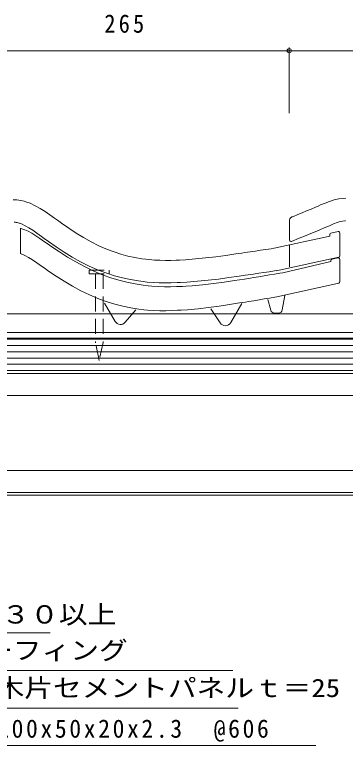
# Model space of a CAD drawing. Units: millimetres, scale not verified. Extents: x -478 to 499, y -286 to 299.
# Drawn here: x -131 to 134, y -286 to 299 of the extents above; entities that cross this region are included whole.
import ezdxf
from ezdxf.enums import TextEntityAlignment as Align

# ---------------------------------------------------------------- set-up
doc = ezdxf.new("R2010")
doc.units = ezdxf.units.MM
doc.header["$LTSCALE"] = 10
doc.linetypes.add('DASHED1', pattern=[1.8, 1.2, -0.6])
doc.linetypes.add('DASHED3', pattern=[4, 3, -1])
for name, color, linetype, lineweight in [('0-0_LAYER001', 4, 'Continuous', 18), ('0-1_LAYER003', 7, 'Continuous', 18), ('0-2_LAYER004', 2, 'Continuous', 18), ('0-3_LAYER007', 2, 'Continuous', 18)]:
    doc.layers.add(name, color=color, linetype=linetype, lineweight=lineweight)
doc.styles.add('ＭＳ ゴシック', font='')
doc.styles.get('ＭＳ ゴシック').set_extended_font_data('MS Gothic')

msp = doc.modelspace()

# ---------------------------------------------------------------- linework, layer by layer
at = {"layer": '0-0_LAYER001', "color": 2}
for p, q in [((-176.33, 270.55), (88.67, 270.55)), ((88.67, 273.05), (88.67, 220.55)), ((88.67, 270.55), (393.67, 270.55)), ((-478.18, 14.32), (342.04, 14.32)), ((287.04, 12.02), (-478.18, 12.02)), ((287.04, -83.38), (-478.18, -83.38)), ((-478.18, -85.68), (287.04, -85.68)), ((-307.75, -195.99), (-102.93, -195.99)), ((-299.12, -226.09), (43.64, -226.09)), ((-289.58, -256.18), (47.74, -256.18))]:
    msp.add_line(p, q, dxfattribs=at)
at = {"layer": '0-0_LAYER001'}
for p, q in [((89.02, 118.66), (89.02, 135.3)), ((90.79, 137.34), (91.21, 137.51)), ((-126.85, 128.21), (-126.81, 128.2)), ((-126.81, 128.2), (-126.23, 128.08)), ((-126.49, 128.11), (-126.66, 107.94)), ((-126.23, 128.08), (-125.57, 127.92)), ((-125.57, 127.92), (-124.78, 127.69)), ((-124.78, 127.69), (-124.6, 127.63)), ((-124.6, 127.63), (-123.14, 127.1)), ((-123.14, 127.1), (-120.31, 125.83)), ((-120.31, 125.83), (-117.44, 124.28)), ((-117.44, 124.28), (-114.32, 122.35)), ((121.14, 123.43), (121.14, 121.98)), ((127.93, 125.66), (121.93, 124.41)), ((129.14, 124.68), (129.14, 106.1)), ((-114.32, 122.35), (-110.95, 120.08)), ((-110.95, 120.08), (-107.33, 117.54)), ((-107.33, 117.54), (-105.1, 115.97)), ((76.68, 112.33), (121.14, 121.98)), ((90.4, 117.73), (96.73, 120.32)), ((-105.1, 115.97), (-101.56, 113.51)), ((-101.56, 113.51), (-95.37, 109.35)), ((88.96, 97.44), (88.96, 114.64)), ((-126.82, 108.07), (-126.07, 107.79)), ((-126.07, 107.79), (-123.1, 106.47)), ((-123.1, 106.47), (-120.12, 104.85)), ((-95.37, 109.35), (-88.96, 105.26)), ((-120.12, 104.85), (-116.92, 102.87)), ((-116.92, 102.87), (-113.51, 100.57)), ((-113.51, 100.57), (-109.86, 98.02)), ((-88.96, 105.26), (-82.33, 101.33)), ((-82.33, 101.33), (-75.43, 97.6)), ((128.35, 105.12), (78.22, 94.24)), ((83.43, 92.49), (122.1, 101.54)), ((122.1, 102.5), (122.1, 101.54)), ((127.92, 104.61), (122.88, 103.48)), ((129.14, 85.36), (129.14, 103.64)), ((-109.86, 98.02), (-107.63, 96.45)), ((-107.63, 96.45), (-104.11, 94)), ((-104.11, 94), (-97.96, 89.86)), ((-75.43, 97.6), (-68.36, 94.18)), ((-68.36, 94.18), (-64, 92.29)), ((-97.96, 89.86), (-91.6, 85.81)), ((-64, 92.29), (-60.31, 90.82)), ((-60.31, 90.82), (-54.15, 88.62)), ((-54.15, 88.62), (-47.78, 86.66)), ((52.96, 87.61), (57.69, 88.37)), ((57.69, 88.37), (60.14, 88.77)), ((60.14, 88.77), (64.35, 89.45)), ((64.35, 89.45), (68.55, 90.15)), ((68.55, 90.15), (72.75, 90.84)), ((72.75, 90.84), (76.95, 91.54)), ((76.95, 91.54), (81.14, 92.23)), ((81.14, 92.23), (83.56, 92.64)), ((-91.6, 85.81), (-85.02, 81.91)), ((-47.78, 86.66), (-41.32, 85.01)), ((-41.32, 85.01), (-34.77, 83.66)), ((-34.77, 83.66), (-28.26, 82.63)), ((-28.26, 82.63), (-24.33, 82.17)), ((-24.33, 82.17), (-21.28, 81.89)), ((5.9, 81.87), (10.97, 82.23)), ((10.97, 82.23), (19.53, 83.01)), ((19.53, 83.01), (28.04, 83.99)), ((28.04, 83.99), (36.45, 85.1)), ((36.45, 85.1), (44.75, 86.32)), ((44.75, 86.32), (52.96, 87.61)), ((128.36, 84.38), (78.77, 73.31)), ((-85.02, 81.91), (-78.2, 78.22)), ((-78.2, 78.22), (-71.21, 74.84)), ((-21.28, 81.89), (-16.32, 81.57)), ((-16.32, 81.57), (-11.35, 81.41)), ((-11.35, 81.41), (-6.45, 81.4)), ((-6.45, 81.4), (-1.62, 81.5)), ((-1.62, 81.5), (3.1, 81.71)), ((3.1, 81.71), (5.9, 81.87)), ((-71.21, 74.84), (-66.91, 72.98)), ((-66.91, 72.98), (-63.29, 71.53)), ((-63.29, 71.53), (-57.2, 69.35)), ((56.14, 69.58), (60.34, 70.27)), ((60.34, 70.27), (64.55, 70.96)), ((64.55, 70.96), (68.74, 71.65)), ((68.74, 71.65), (72.94, 72.35)), ((73.84, 62.62), (71.59, 71.2)), ((72.94, 72.35), (77.12, 73.04)), ((77.12, 73.04), (78.74, 73.31)), ((83.14, 62.89), (85.08, 74.49)), ((-50.77, 53.6), (-59.31, 68.14)), ((-57.2, 69.35), (-50.92, 67.43)), ((-50.92, 67.43), (-44.55, 65.8)), ((-44.55, 65.8), (-38.1, 64.46)), ((-38.1, 64.46), (-31.67, 63.46)), ((15.64, 63.84), (24.11, 64.81)), ((24.11, 64.81), (32.49, 65.92)), ((32.49, 65.92), (40.77, 67.14)), ((40.77, 67.14), (48.96, 68.42)), ((41.85, 52.67), (50.79, 67.92)), ((48.96, 68.42), (53.69, 69.18)), ((53.69, 69.18), (56.14, 69.58)), ((-42.6, 52.95), (-34.3, 63.02)), ((-31.67, 63.46), (-27.8, 63)), ((-27.8, 63), (-24.81, 62.72)), ((-24.81, 62.72), (-19.91, 62.41)), ((-19.91, 62.41), (-15, 62.25)), ((-15, 62.25), (-10.15, 62.24)), ((-10.15, 62.24), (-5.37, 62.34)), ((-5.37, 62.34), (-0.68, 62.55)), ((-0.68, 62.55), (2.09, 62.71)), ((2.09, 62.71), (7.12, 63.06)), ((7.12, 63.06), (15.64, 63.84)), ((33.34, 52.48), (26.02, 63.79)), ((80.19, 60.38), (76.77, 60.38))]:
    msp.add_line(p, q, dxfattribs=at)
at = {"layer": '0-0_LAYER001', "color": 2, "linetype": 'DASHED1'}
for p, q in [((-66.47, 91.65), (-66.47, 36.5)), ((-60.47, 91.65), (-60.47, 36.75)), ((-63.52, 22.24), (-66.47, 36.5)), ((-60.47, 36.75), (-63.52, 22.24)), ((287.04, -5.68), (-478.18, -5.68)), ((287.04, -65.68), (-478.18, -65.68))]:
    msp.add_line(p, q, dxfattribs=at)
at = {"layer": '0-0_LAYER001', "color": 1}
for p, q in [((-478.18, 34.32), (342.04, 34.32)), ((-478.18, 29.32), (342.04, 29.32)), ((-478.18, 24.32), (342.04, 24.32)), ((-478.18, 19.32), (342.04, 19.32))]:
    msp.add_line(p, q, dxfattribs=at)
at = {"layer": '0-0_LAYER001'}
for points in [[(91.21, 137.51), (92.01, 137.84), (95.53, 139.27), (99.05, 140.72), (102.58, 142.17), (106.13, 143.65), (109.69, 145.16), (111.77, 146.04), (113.83, 146.93), (117.4, 148.42), (121, 149.8), (124.63, 150.96), (128.29, 151.81), (131.98, 152.25), (134.14, 152.28)], [(-132.43, 151.17), (-130.27, 151.14), (-129.42, 151.08), (-127.96, 150.91), (-126.5, 150.66), (-125.05, 150.34), (-123.6, 149.96), (-122.18, 149.53), (-121.36, 149.26), (-118.86, 148.31), (-114.7, 146.37), (-110.7, 144.13), (-106.81, 141.65), (-103, 139.01), (-99.24, 136.29), (-97.05, 134.71), (-93.72, 132.32), (-87.93, 128.3), (-82.06, 124.45), (-76.08, 120.79), (-69.99, 117.38), (-63.74, 114.26), (-60.04, 112.59), (-56.99, 111.32), (-51.62, 109.32), (-46.17, 107.56), (-40.63, 106.06)], [(-131.72, 133.16), (-131.04, 133.15), (-131.12, 133.15), (-130.5, 133.08), (-129.91, 132.98), (-129.24, 132.84), (-128.51, 132.64), (-127.66, 132.38), (-127.42, 132.3), (-125.86, 131.71), (-122.91, 130.34), (-119.95, 128.68), (-116.78, 126.66), (-113.4, 124.31), (-109.79, 121.71), (-107.58, 120.11), (-104.09, 117.61), (-98, 113.38), (-91.7, 109.24), (-85.18, 105.25), (-78.41, 101.47), (-71.47, 98), (-67.19, 96.07), (-63.59, 94.57), (-57.53, 92.31), (-51.28, 90.3), (-44.93, 88.58)], [(96.76, 120.34), (98.8, 121.17), (102.33, 122.61), (105.89, 124.07), (109.47, 125.54), (113.09, 127.05), (116.73, 128.59), (118.86, 129.5), (120.86, 130.36), (124.1, 131.71), (126.97, 132.81), (129.41, 133.6), (131.39, 134.05), (133.17, 134.27), (133.85, 134.27)], [(-40.63, 106.06), (-35.04, 104.82), (-29.39, 103.86), (-26.1, 103.42), (-23.58, 103.16), (-19.23, 102.82), (-14.87, 102.62), (-10.5, 102.54), (-6.14, 102.58), (-1.77, 102.7), (0.76, 102.81), (5.49, 103.08), (13.63, 103.71), (21.75, 104.53), (29.85, 105.49), (37.95, 106.56), (46.03, 107.71), (50.72, 108.4), (53.15, 108.76), (57.35, 109.39), (61.54, 110.02), (65.74, 110.65), (69.93, 111.29), (74.13, 111.92), (76.56, 112.29)], [(-44.93, 88.58), (-38.5, 87.16), (-32.09, 86.06), (-28.23, 85.55), (-25.23, 85.23), (-20.34, 84.85), (-15.43, 84.62), (-10.59, 84.54), (-5.8, 84.58), (-1.11, 84.72), (1.66, 84.84), (6.69, 85.12), (15.22, 85.78), (23.71, 86.63), (32.1, 87.63), (40.4, 88.73), (48.61, 89.9), (53.34, 90.59), (55.8, 90.96), (60.01, 91.58), (64.22, 92.22), (68.43, 92.85), (72.63, 93.49), (76.83, 94.13), (78.45, 94.37)]]:
    msp.add_lwpolyline(points, dxfattribs=at)
at = {"layer": '0-0_LAYER001', "color": 2, "linetype": 'DASHED1'}
for points in [[(-71.47, 94.65), (-55.47, 94.65), (-55.47, 91.65)], [(-71.47, 94.65), (-71.47, 91.65), (-55.47, 91.65)]]:
    msp.add_lwpolyline(points, dxfattribs=at)
at = {"layer": '0-0_LAYER001', "color": 2}
msp.add_lwpolyline([(-374.03, 55.9), (-282.41, -286.05), (109.95, -286.05)], dxfattribs=at)
msp.add_circle((88.67, 270.55), 1.7, dxfattribs=at)
msp.add_circle((88.67, 270.55), 1.7, dxfattribs=at)
at = {"layer": '0-0_LAYER001'}
for centre, radius, start, end in [((91.93, 134.57), 3, 112.44902, 165.96481), ((122.14, 123.43), 1, 101.73308, 180), ((128.14, 124.68), 1, 0, 101.73308), ((90.02, 118.66), 1, 180, 292.23166), ((128.14, 106.1), 1, 282.24497, 0), ((123.1, 102.5), 1, 102.72435, 180), ((128.14, 103.64), 1, 0, 102.72435), ((128.14, 85.36), 1, 282.58296, 0), ((76.74, 63.38), 3, 194.67639, 270), ((80.19, 63.38), 3, 270, 350.53767), ((-46.46, 56.14), 5, 210.42578, 320.47001), ((37.54, 55.2), 5, 212.93986, 329.61716)]:
    msp.add_arc(centre, radius, start, end, dxfattribs=at)
at = {"layer": '0-1_LAYER003'}
for p, q in [((-439.63, 270.55), (393.67, 270.55)), ((-478.18, 40.1), (337.56, 40.1)), ((342.04, 39.32), (-260.37, 39.32)), ((-478.18, 14.32), (342.04, 14.32)), ((-478.18, -65.68), (287.04, -65.68)), ((287.04, -83.38), (-478.18, -83.38)), ((287.04, -85.68), (-478.18, -85.68)), ((-307.75, -195.99), (-102.93, -195.99)), ((-298.47, -226.09), (43.64, -226.09)), ((-289.58, -256.18), (47.74, -256.18)), ((-282.41, -286.05), (109.95, -286.05))]:
    msp.add_line(p, q, dxfattribs=at)
at = {"layer": '0-1_LAYER003', "color": 2}
msp.add_line((-260.37, 39.32), (342.04, 39.32), dxfattribs=at)
at = {"layer": '0-1_LAYER003'}
for points in [[(88.67, 272.25), (88.67, 220.55), (88.67, 270.55)], [(-478.18, 59.8), (321.83, 59.8), (321.83, 44.8), (-478.18, 44.8)], [(287.04, -85.68), (287.04, 12.02), (-478.18, 12.02)], [(-478.18, -5.68), (287.04, -5.68), (287.04, 4.32)]]:
    msp.add_lwpolyline(points, dxfattribs=at)
at = {"layer": '0-2_LAYER004'}
msp.add_line((321.83, 44.8), (-478.18, 44.8), dxfattribs=at)
at = {"layer": '0-2_LAYER004', "linetype": 'DASHED3'}
msp.add_line((337.56, 40.1), (-478.18, 40.1), dxfattribs=at)
at = {"layer": '0-3_LAYER007'}
msp.add_line((321.83, 59.8), (-478.18, 59.8), dxfattribs=at)

# ---------------------------------------------------------------- texts
at = {"layer": '0-0_LAYER001', "color": 7, "style": 'ＭＳ ゴシック', "width": 1.15}
for s, p in [('\u3000瓦桟：１５ｘ３０以上', (-302.8, -192.84)), ('\u3000下葺材：ルーフィング', (-293.64, -221.63)), ('野地板：硬質木片セメントパネルｔ＝25', (-284.48, -251.72))]:
    msp.add_text(s, height=14.66, dxfattribs=at).set_placement(p, align=Align.BOTTOM_LEFT)
at = {"layer": '0-0_LAYER001', "color": 7, "char_height": 14.66, "attachment_point": 7, "style": 'ＭＳ ゴシック'}
for s, insert in [('\\T1.28;\\W0.9;265', (-59.43, 284.73)), ('\\T1.22;\\W0.95;\u3000鋼製：C－100x50x20x2.3\u3000@606', (-272.7, -283.12))]:
    msp.add_mtext(s, dxfattribs=dict(at, insert=insert))

doc.saveas('drawing.dxf')
